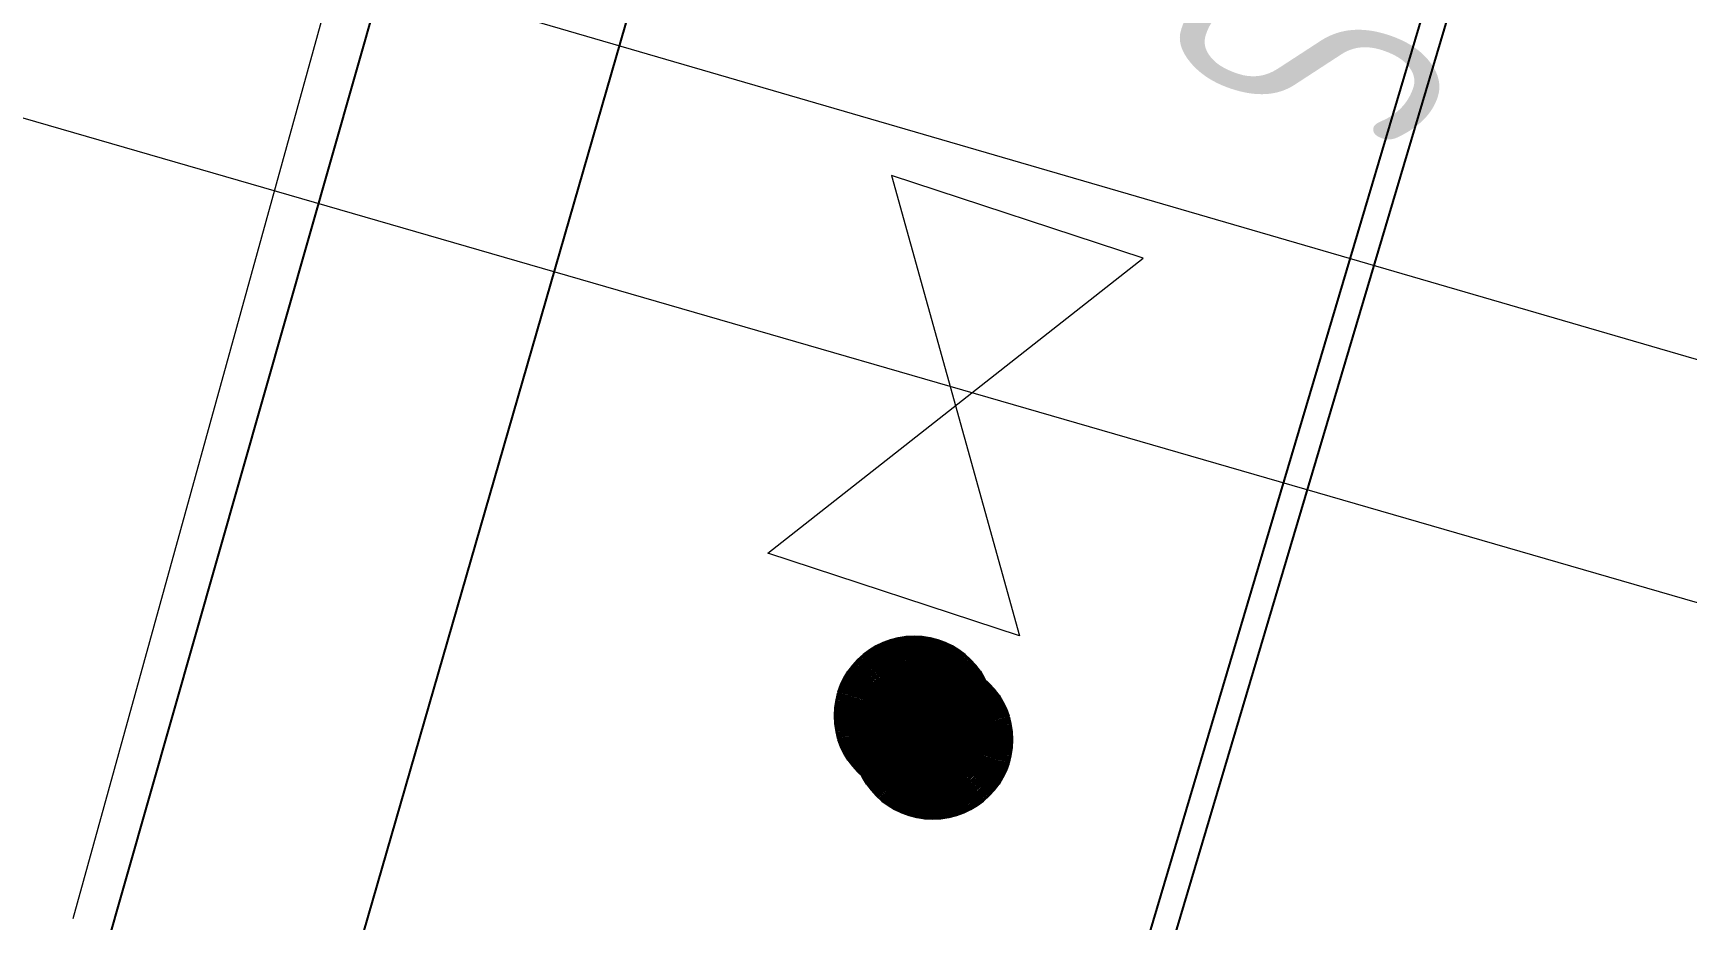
# Model space of a CAD drawing. Header units: metres. Extents: x 507649 to 508899, y 6966965 to 6967377.
# Drawn here: x 507938.487 to 507941.61, y 6967149.381 to 6967151.054 of the extents above; entities that cross this region are included whole.
import ezdxf

# ---------------------------------------------------------------- set-up
doc = ezdxf.new("R2010")
doc.units = ezdxf.units.M
doc.header["$PDMODE"] = 1
for name, color, linetype, lineweight in [('A-FLOR', 252, 'Continuous', 5), ('RW_FEAT', 252, 'Continuous', 0), ('RW_UG_PIPES', 252, 'EXISTING_WAT_RECYCLED', 0), ('W_AG_PIPES_N', 252, 'EXISTING_WATER', 0)]:
    doc.layers.add(name, color=color, linetype=linetype, lineweight=lineweight)
for name, color, linetype in [('C_TEXT_2.5', 7, 'Continuous'), ('mga2020ROAD_KERB_BACK', 252, 'Continuous'), ('mga2020ROAD_KERB_LIP', 252, 'Continuous'), ('mga2020STR_SURFACES', 252, 'Continuous'), ('mga2020VEG_TREE', 252, 'Continuous'), ('STR_SURFACES', 252, 'Continuous'), ('VEG_TREE', 252, 'Continuous')]:
    doc.layers.add(name, color=color, linetype=linetype)
doc.styles.get("Standard").update_dxf_attribs({"font": 'ARIALN.TTF'})
doc.styles.add('Style-INTL_ISO_EQUAL', font='ISOCP.shx')
doc.linetypes.add('EXISTING_WAT_RECYCLED', pattern='A,2,-2,2,-2,2,-2,["R",Standard,S=2.5,R=0,X=0,Y=-1.25],-4.4,2,-2,2,-2', length=24.4)
doc.linetypes.add('EXISTING_WATER', pattern='A,2,-2,2,-2,2,-2,["W",Standard,S=2.5,R=0,X=0,Y=-1.25],-4.4,2,-2,2,-2', length=24.4)

# ---------------------------------------------------------------- blocks, each defined once
blk = doc.blocks.new('BAC V TREE')
for p, q in [((-0.0984, 0.8046), (-0.1419, 0.7977)), ((-0.054, 0.8095), (-0.0984, 0.8046)), ((-0.0086, 0.8125), (-0.054, 0.8095)), ((0.0377, 0.8134), (-0.0086, 0.8125)), ((0.077, 0.8104), (0.0377, 0.8134)), ((0.116, 0.8054), (0.077, 0.8104)), ((0.1545, 0.7984), (0.116, 0.8054)), ((-0.5457, 0.6072), (-0.5746, 0.5806)), ((-0.5153, 0.6324), (-0.5457, 0.6072)), ((-0.4836, 0.6561), (-0.5153, 0.6324)), ((-0.4505, 0.6784), (-0.4836, 0.6561)), ((-0.4161, 0.6991), (-0.4505, 0.6784)), ((-0.3804, 0.7183), (-0.4161, 0.6991)), ((-0.3435, 0.7359), (-0.3804, 0.7183)), ((-0.3055, 0.7517), (-0.3435, 0.7359)), ((-0.2662, 0.7659), (-0.3055, 0.7517)), ((-0.2258, 0.7783), (-0.2662, 0.7659)), ((-0.1844, 0.7889), (-0.2258, 0.7783)), ((-0.1419, 0.7977), (-0.1844, 0.7889)), ((0.1926, 0.7896), (0.1545, 0.7984)), ((0.2302, 0.7789), (0.1926, 0.7896)), ((0.2672, 0.7664), (0.2302, 0.7789)), ((0.3035, 0.7522), (0.2672, 0.7664)), ((0.3391, 0.7362), (0.3035, 0.7522)), ((0.3739, 0.7186), (0.3391, 0.7362)), ((0.4078, 0.6994), (0.3739, 0.7186)), ((0.4409, 0.6786), (0.4078, 0.6994)), ((0.4729, 0.6563), (0.4409, 0.6786)), ((0.5039, 0.6326), (0.4729, 0.6563)), ((0.5338, 0.6073), (0.5039, 0.6326)), ((0.5626, 0.5807), (0.5338, 0.6073)), ((-0.6966, 0.4284), (-0.7163, 0.3944)), ((-0.6754, 0.4613), (-0.6966, 0.4284)), ((-0.6525, 0.493), (-0.6754, 0.4613)), ((-0.6281, 0.5235), (-0.6525, 0.493)), ((-0.6021, 0.5527), (-0.6281, 0.5235)), ((-0.5746, 0.5806), (-0.6021, 0.5527)), ((0.59, 0.5528), (0.5626, 0.5807)), ((0.6162, 0.5235), (0.59, 0.5528)), ((0.641, 0.493), (0.6162, 0.5235)), ((0.6644, 0.4613), (0.641, 0.493)), ((0.6863, 0.4285), (0.6644, 0.4613)), ((0.7066, 0.3945), (0.6863, 0.4285)), ((-0.7882, 0.2093), (-0.7971, 0.1696)), ((-0.7774, 0.2482), (-0.7882, 0.2093)), ((-0.7648, 0.2862), (-0.7774, 0.2482)), ((-0.7504, 0.3233), (-0.7648, 0.2862)), ((-0.7342, 0.3594), (-0.7504, 0.3233)), ((-0.7163, 0.3944), (-0.7342, 0.3594)), ((0.7253, 0.3594), (0.7066, 0.3945)), ((0.7423, 0.3233), (0.7253, 0.3594)), ((0.7575, 0.2863), (0.7423, 0.3233)), ((0.7709, 0.2482), (0.7575, 0.2863)), ((0.7824, 0.2093), (0.7709, 0.2482)), ((0.792, 0.1696), (0.7824, 0.2093)), ((-0.8092, 0.0878), (-0.8123, 0.0457)), ((-0.8123, 0.0457), (-0.8113, -0.0008)), ((-0.8041, 0.1291), (-0.8092, 0.0878)), ((-0.7971, 0.1696), (-0.8041, 0.1291)), ((0.7996, 0.1291), (0.792, 0.1696)), ((0.805, 0.0878), (0.7996, 0.1291)), ((0.8084, 0.0457), (0.805, 0.0878)), ((0.8095, 0.0031), (0.8084, 0.0457)), ((-0.8113, -0.0008), (-0.8084, -0.0465)), ((-0.8084, -0.0465), (-0.8034, -0.0912)), ((-0.8034, -0.0912), (-0.7965, -0.1349)), ((-0.7965, -0.1349), (-0.7878, -0.1776)), ((-0.7878, -0.1776), (-0.7771, -0.2192)), ((0.7823, -0.2032), (0.7919, -0.1635)), ((0.7919, -0.1635), (0.7995, -0.1229)), ((0.7995, -0.1229), (0.805, -0.0816)), ((0.805, -0.0816), (0.8084, -0.0396)), ((-0.7771, -0.2192), (-0.7647, -0.2598)), ((-0.7647, -0.2598), (-0.7506, -0.2992)), ((-0.7506, -0.2992), (-0.7347, -0.3374)), ((-0.7347, -0.3374), (-0.7171, -0.3745)), ((-0.7171, -0.3745), (-0.698, -0.4103)), ((0.6845, -0.4223), (0.7053, -0.3883)), ((0.7053, -0.3883), (0.7243, -0.3533)), ((0.7243, -0.3533), (0.7416, -0.3172)), ((0.7416, -0.3172), (0.757, -0.2801)), ((0.757, -0.2801), (0.7706, -0.2421)), ((0.7706, -0.2421), (0.7823, -0.2032)), ((-0.698, -0.4103), (-0.6772, -0.4448)), ((-0.6772, -0.4448), (-0.655, -0.478)), ((-0.655, -0.478), (-0.6312, -0.5098)), ((-0.6312, -0.5098), (-0.606, -0.5403)), ((-0.606, -0.5403), (-0.5794, -0.5693)), ((-0.5794, -0.5693), (-0.5515, -0.5968)), ((-0.5515, -0.5968), (-0.5223, -0.6229)), ((0.4963, -0.6262), (0.5274, -0.6011)), ((0.5274, -0.6011), (0.5572, -0.5745)), ((0.5572, -0.5745), (0.5856, -0.5466)), ((0.5856, -0.5466), (0.6126, -0.5173)), ((0.6126, -0.5173), (0.6382, -0.4868)), ((0.6382, -0.4868), (0.6621, -0.4551)), ((0.6621, -0.4551), (0.6845, -0.4223)), ((-0.5223, -0.6229), (-0.4918, -0.6474)), ((-0.4918, -0.6474), (-0.4601, -0.6703)), ((-0.4601, -0.6703), (-0.4272, -0.6916)), ((-0.4272, -0.6916), (-0.3933, -0.7112)), ((-0.3933, -0.7112), (-0.3582, -0.7292)), ((-0.3582, -0.7292), (-0.3221, -0.7454)), ((-0.3221, -0.7454), (-0.2851, -0.7598)), ((-0.2851, -0.7598), (-0.2471, -0.7725)), ((-0.2471, -0.7725), (-0.2082, -0.7833)), ((-0.2082, -0.7833), (-0.1684, -0.7922)), ((-0.1684, -0.7922), (-0.1279, -0.7992)), ((-0.1279, -0.7992), (-0.0866, -0.8042)), ((-0.0011, -0.8064), (0.0418, -0.8034)), ((0.0418, -0.8034), (0.0842, -0.7985)), ((0.0842, -0.7985), (0.1259, -0.7916)), ((0.1259, -0.7916), (0.167, -0.7828)), ((0.167, -0.7828), (0.2073, -0.7722)), ((0.2073, -0.7722), (0.2468, -0.7598)), ((0.2468, -0.7598), (0.2855, -0.7456)), ((0.2855, -0.7456), (0.3232, -0.7297)), ((0.3232, -0.7297), (0.36, -0.7122)), ((0.36, -0.7122), (0.3958, -0.693)), ((0.3958, -0.693), (0.4305, -0.6723)), ((0.4305, -0.6723), (0.464, -0.65)), ((0.464, -0.65), (0.4963, -0.6262)), ((-0.0866, -0.8042), (-0.0446, -0.8073)), ((-0.0446, -0.8073), (-0.0011, -0.8064))]:
    blk.add_line(p, q)
blk = doc.blocks.new('BAC TRUNK FILLED')
for radius in [0.5, 0.49, 0.48, 0.47, 0.46, 0.45, 0.44, 0.43, 0.42, 0.41, 0.4, 0.39, 0.38, 0.37, 0.36, 0.35, 0.34, 0.33, 0.32, 0.31, 0.3, 0.29, 0.28, 0.27, 0.26, 0.25, 0.24, 0.23, 0.22, 0.21, 0.2, 0.19, 0.18, 0.17, 0.16, 0.15, 0.14, 0.13, 0.12, 0.11, 0.1, 0.09, 0.08, 0.07, 0.06, 0.05, 0.04, 0.03, 0.02, 0.01]:
    blk.add_circle((0, 0), radius)
blk = doc.blocks.new('SVW_1')
at = {"layer": 'RW_FEAT'}
for p, q in [((0.7868, 0.4399), (-0.1034, 0.8954)), ((-0.1034, 0.8954), (0.1035, -0.8953)), ((-0.7867, -0.4399), (0.7868, 0.4399)), ((0.1035, -0.8953), (-0.7867, -0.4399))]:
    blk.add_line(p, q, dxfattribs=at)
at = {"layer": 'RW_FEAT', "style": 'Style-INTL_ISO_EQUAL', "width": 0.65}
blk.add_text('SV', height=1, rotation=62.9, dxfattribs=at).set_placement((1.8635, 0.6401))
blk = doc.blocks.new('XE_SURVEY')
at = {"layer": 'mga2020ROAD_KERB_BACK'}
blk.add_polyline3d([(507937.6199, 6967143.2624, 4.853), (507938.1839, 6967146.1497, 4.8191), (507938.2622, 6967146.4197, 4.8159), (507939.9238, 6967152.1717, 4.7336), (507940.5055, 6967152.994, 4.7235), (507940.8359, 6967153.2566, 4.7239), (507941.3074, 6967154.928, 4.7308), (507941.1625, 6967155.3126, 4.7343), (507941.067, 6967156.0371, 4.7721)], dxfattribs=at)
at = {"layer": 'mga2020ROAD_KERB_LIP'}
blk.add_polyline3d([(507940.5745, 6967156.1601, 4.6961), (507937.7921, 6967146.409, 4.6931), (507937.1877, 6967143.283, 4.7315), (507937.1723, 6967143.1361, 4.7332), (507937.1157, 6967139.956, 4.7461), (507937.1179, 6967139.9236, 4.7462), (507937.2129, 6967139.1289, 4.7483), (507937.1319, 6967136.6368, 4.7547), (507936.7171, 6967134.8698, 4.7594), (507936.4863, 6967134.2283, 4.7627), (507935.3099, 6967132.0298, 4.7746), (507933.9243, 6967130.3994, 4.7847), (507933.6576, 6967130.1638, 4.7846), (507931.5869, 6967128.775, 4.7834), (507929.719, 6967128.0276, 4.7824), (507929.2517, 6967127.9011, 4.7875), (507926.778, 6967127.589, 4.8136), (507925.3832, 6967127.6669, 4.8282), (507924.2967, 6967127.8421, 4.8418), (507922.0624, 6967128.5932, 4.871), (507921.9388, 6967128.6519, 4.8714), (507920.5154, 6967129.4817, 4.8764), (507919.4512, 6967130.0277, 4.844)], dxfattribs=at)
at = {"layer": 'mga2020STR_SURFACES'}
blk.add_polyline3d([(507940.1281, 6967147.7867, 4.7947), (507941.516, 6967147.3615, 4.7638), (507942.8552, 6967151.9965, 4.7551), (507943.9279, 6967155.6575, 4.7285), (507942.553, 6967156.1035, 4.7977), (507941.6606, 6967152.9382, 4.7705), (507940.1281, 6967147.7867, 4.7947)], dxfattribs=at)
at = {"layer": 'mga2020VEG_TREE'}
blk.add_point((507940.1506, 6967149.766, 4.8605), dxfattribs=at)
blk.add_point((507940.1506, 6967149.766, 4.8605), dxfattribs=at)
blk.add_point((507940.1506, 6967149.766, 4.8605), dxfattribs=at)
blk.add_point((507940.1506, 6967149.766, 4.8605), dxfattribs=at)
at = {"layer": 'RW_UG_PIPES', "flags": 128}
blk.add_lwpolyline([(507860.6636, 6967305.8511), (507855.5482, 6967302.7174), (507850.4674, 6967299.5259), (507844.5398, 6967295.8025), (507841.7673, 6967294.061), (507840.6181, 6967288.9631), (507838.7729, 6967280.7778), (507840.662, 6967277.7023), (507845.1108, 6967270.4595), (507851.7311, 6967259.8567), (507857.3049, 6967250.9582), (507865.7983, 6967237.3987), (507871.6376, 6967228.0765), (507877.7422, 6967218.3306), (507883.42, 6967209.267), (507891.8324, 6967195.8869), (507899.284, 6967184.0348), (507907.0017, 6967171.7593), (507909.3969, 6967167.9497), (507912.3243, 6967163.2935), (507914.3257, 6967160.1102), (507917.6677, 6967157.2198), (507918.1297, 6967156.8202), (507926.0122, 6967154.5229), (507934.6508, 6967151.9981), (507942.3357, 6967149.7752), (507942.3357, 6967149.7752)], dxfattribs=at)
at = {"layer": 'STR_SURFACES'}
blk.add_polyline3d([(507940.1632, 6967147.7407, 4.7947), (507941.5517, 6967147.3152, 4.7638), (507942.8916, 6967151.9521, 4.7551), (507943.9648, 6967155.6146, 4.7285), (507942.5894, 6967156.0608, 4.7977), (507941.6965, 6967152.8942, 4.7705), (507940.1632, 6967147.7407, 4.7947)], dxfattribs=at)
at = {"layer": 'W_AG_PIPES_N', "flags": 128}
blk.add_lwpolyline([(507947.923, 6967167.7497), (507947.0944, 6967164.9732), (507945.6645, 6967160.1821), (507944.0915, 6967154.9118), (507943.5747, 6967153.1802), (507942.9957, 6967150.0402), (507921.3914, 6967156.3246), (507918.5214, 6967157.198), (507914.5257, 6967160.1926), (507914.2584, 6967160.6141), (507907.6585, 6967171.2298), (507897.8907, 6967186.9409), (507887.3157, 6967203.9502), (507879.3001, 6967216.6281), (507862.6221, 6967243.3506), (507843.5742, 6967273.8986), (507839.255, 6967280.8829), (507842.1443, 6967293.8616), (507861.1538, 6967305.6471), (507861.476, 6967305.834)], dxfattribs=at)
at = {"layer": 'mga2020VEG_TREE', "rotation": 0.001583333339407246}
for name, xscale, yscale, zscale in [('BAC V TREE', 0.1554417355589352, 0.1554417355589352, 0.1554417355589352), ('BAC TRUNK FILLED', 0.299876020056, 0.299876020056, 0.299876020056)]:
    blk.add_blockref(name, (507940.1506, 6967149.766, 4.8605), dxfattribs=dict(at, xscale=xscale, yscale=yscale, zscale=zscale))
at = {"layer": 'RW_FEAT', "xscale": 0.4999999999999999, "yscale": 0.4999999999999999, "zscale": 0.4999999999999999, "rotation": 8.933164617751082}
blk.add_blockref('SVW_1', (507940.2286, 6967150.351), dxfattribs=at)
at = {"layer": 'VEG_TREE', "xscale": 0.3, "yscale": 0.3, "zscale": 0.3}
blk.add_blockref('BAC TRUNK FILLED', (507940.1858, 6967149.7208, 4.8605), dxfattribs=at)
blk = doc.blocks.new('25027_BNP_Skygate Play-Sheet - 000101 - SITE PLAN')
at = {"layer": 'A-FLOR'}
blk.add_line((-2408371.85, 3919762.62), (-2411849.93, 3923552.41), dxfattribs=at)
blk = doc.blocks.new('XE_ARCH')
at = {"xscale": 0.001, "yscale": 0.001, "zscale": 0.001, "rotation": 121.996}
blk.add_blockref('25027_BNP_Skygate Play-Sheet - 000101 - SITE PLAN', (509988.1258, 6971273.7702), dxfattribs=at)

msp = doc.modelspace()

# ---------------------------------------------------------------- block references
at = {"layer": 'C_TEXT_2.5'}
msp.add_blockref('XE_SURVEY', (0, 0), dxfattribs=at)

# ---------------------------------------------------------------- next in the draw order: block references
msp.add_blockref('XE_ARCH', (0, 0), dxfattribs=at)

doc.saveas('drawing.dxf')
